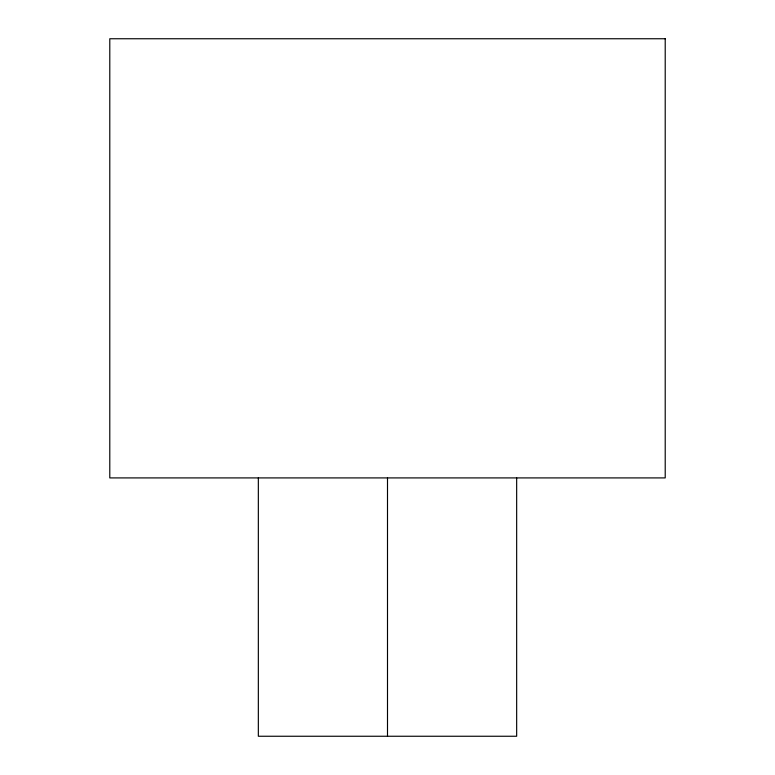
<?xml version="1.0" encoding="UTF-8"?>
<svg xmlns="http://www.w3.org/2000/svg" width="775" height="775" viewBox="0 0 775 775"><rect width="100%" height="100%" fill="white"/><g stroke="black" fill="none" stroke-linecap="round" stroke-linejoin="round"><path stroke-width="1.16" d="M516.663 477.913L516.663 736.25L258.337 736.25L258.337 477.913M387.5 477.913L387.5 736.25M665.212 38.75L109.788 38.75L109.788 477.913L665.212 477.913L665.212 38.75"/></g></svg>
